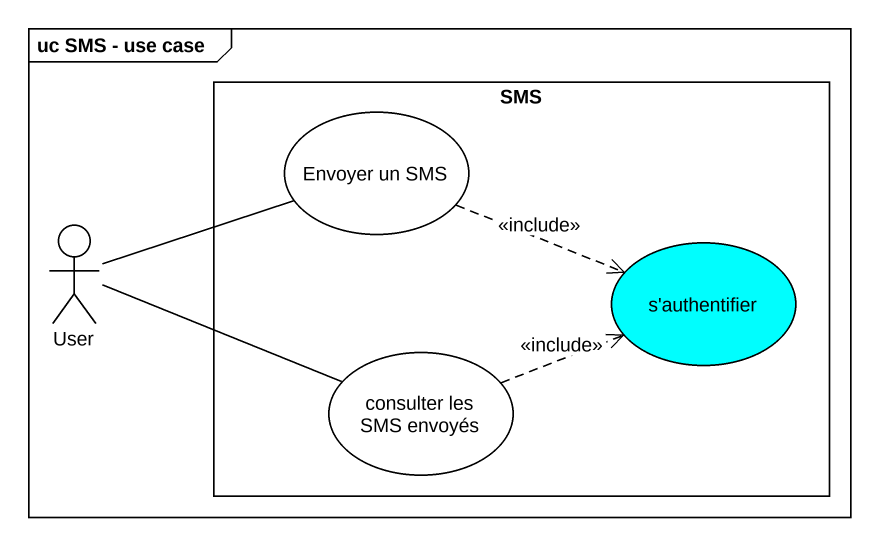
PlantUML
@startuml
mainframe uc SMS - use case
rectangle SMS {
  usecase "Envoyer un SMS" as Envoyer_un_SMS #FFFFFF
  usecase "s'authentifier" as s_authentifier #00FEFE
  usecase "consulter les SMS envoyés" as consulter_les_SMS_envoyés #FFFFFF
}
actor User
Envoyer_un_SMS .right.> s_authentifier : <<include>>
User -right- Envoyer_un_SMS
User -right- consulter_les_SMS_envoyés
consulter_les_SMS_envoyés .right.> s_authentifier : <<include>>
@enduml
